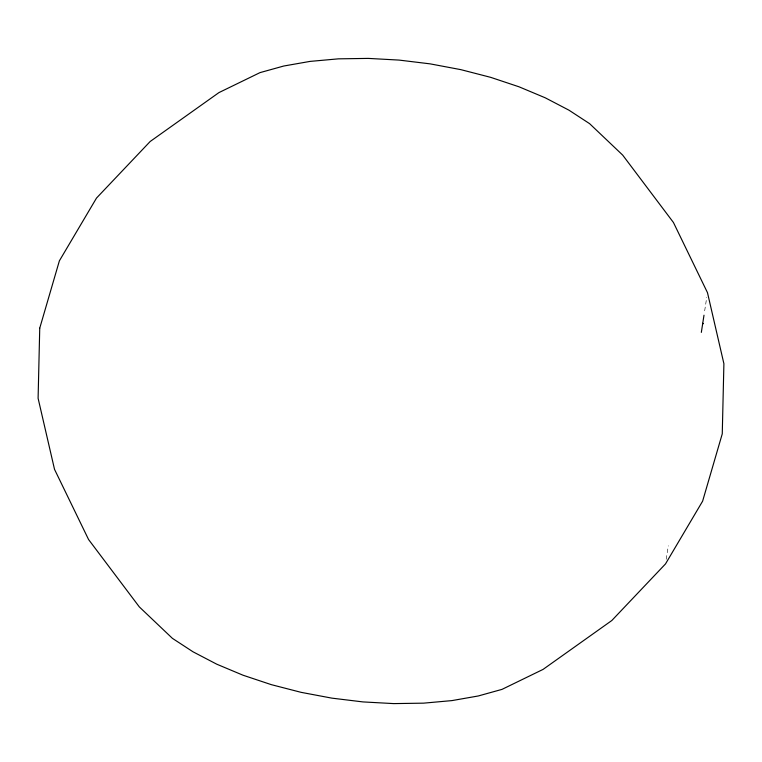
<?xml version="1.0" encoding="UTF-8"?>
<svg xmlns="http://www.w3.org/2000/svg" width="762" height="762" viewBox="0 0 762 762"><rect width="100%" height="100%" fill="white"/><g stroke="black" fill="none" stroke-linecap="round" stroke-linejoin="round"><path stroke-width="0.57" stroke-dasharray="3.81 2.86" d="M666.207 559.308L668.303 545.754M704.669 310.829L706.765 297.275"/><path stroke-width="1.14" d="M701.335 332.384L703.993 315.211M702.907 323.736L702.745 323.259L702.907 323.793M39.738 328.165L38.1 398.278L54.521 469.344L88.554 539.496L139.322 606.904L172.403 638.346L193.053 651.824L216.741 664.188L243.011 675.208L271.329 684.657L301.161 692.353L331.908 698.144L362.96 701.916L393.716 703.602L423.577 703.155L451.942 700.602L478.26 695.973L502.015 689.372L543.058 669.407L611.829 620.506L665.493 563.928L702.621 501.158L722.262 433.835L723.9 363.722L707.479 292.656L673.446 222.504L622.678 155.096L589.597 123.654L568.947 110.176L545.259 97.812L518.989 86.792L490.671 77.343L460.839 69.647L430.092 63.856L399.04 60.084L368.284 58.398L338.423 58.845L310.058 61.398L283.74 66.027L259.985 72.628L218.942 92.593L150.171 141.494L96.507 198.072L59.379 260.842L39.738 328.165"/></g></svg>
